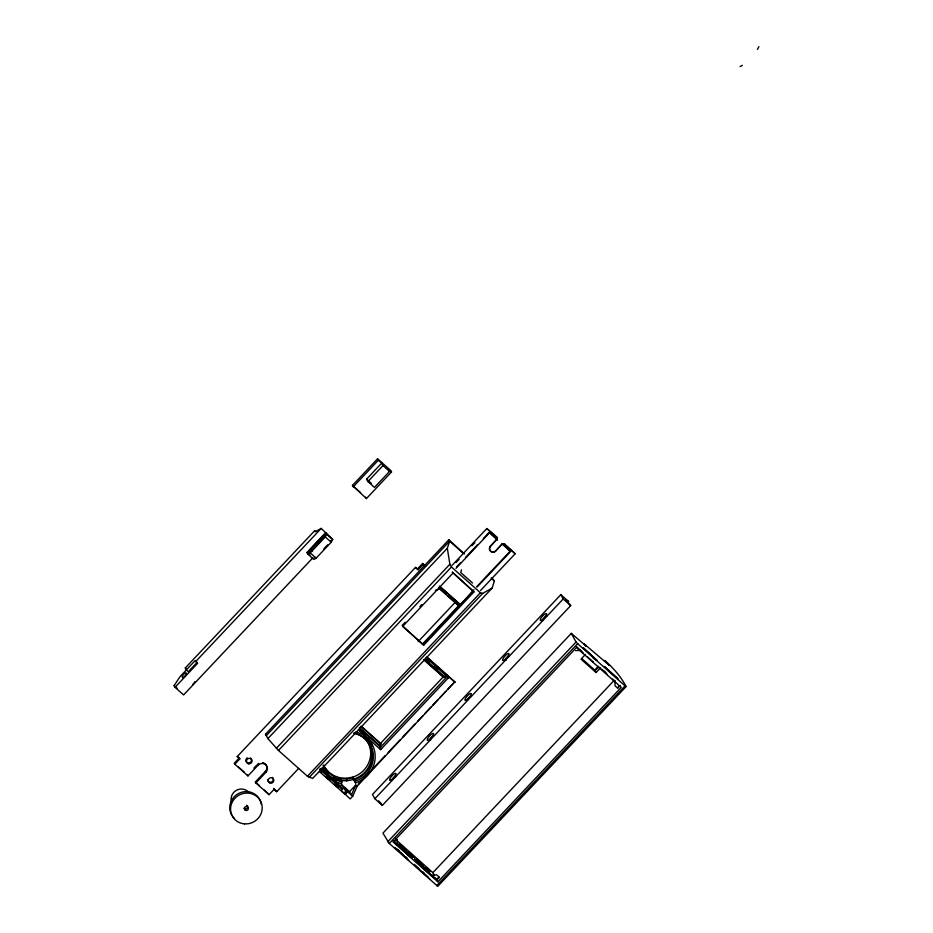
<?xml version="1.0" encoding="UTF-8"?>
<svg xmlns="http://www.w3.org/2000/svg" width="933" height="933" viewBox="0 0 933 933"><rect width="100%" height="100%" fill="white"/><g stroke="black" fill="none" stroke-linecap="round" stroke-linejoin="round"><path stroke-width="1.4" d="M246.977 805.576L247.14 805.762A1.516 1.446 -28.7 0 1 247.56 806.66L247.537 807.418A2.018 1.924 -28.7 0 1 246.639 808.666L246.16 808.888A2.018 1.924 -28.7 0 1 244.633 808.783L244.049 808.305M248.388 808.363L248.341 808.876A2.018 1.924 -28.7 0 1 247.432 810.112L246.953 810.345A2.018 1.924 -28.7 0 1 244.469 809.121L244.446 808.106A2.018 1.924 -28.7 0 1 245.344 806.87L245.822 806.637A2.018 1.924 -28.7 0 1 248.306 807.861L247.595 806.917M323.436 765.631L326.13 771.451L324.567 772.442L322.713 769.037L327.226 774.308L332.941 778.145L334.795 781.539L341.443 783.778L341.875 782.041L340.207 777.865L334.201 775.836L329.011 772.337L324.964 767.614L324.264 768.057M267.899 738.586L447.315 548.289L449.613 541.175L448.831 539.764L265.508 734.224L267.899 738.586L278.466 750.47L307.435 776.244L312.683 778.425L492.099 588.128L494.385 581.014L492.041 577.959M461.543 569.841L460.692 572.489L472.553 583.032M347.344 791.196L344.837 793.855L350.19 798.928L352.697 796.269L357.117 786.204L355.8 785.038L351.379 795.091L349.525 791.697L341.618 784.665L340.37 785.994L342.224 789.388L343.484 788.058L341.618 784.665M307.925 554.19L310.211 552.919L325.267 536.93L326.748 534.201L325.827 532.498L306.992 552.476L307.925 554.19L313.85 559.45L316.124 558.179L331.192 542.201L332.684 539.472L321.209 528.405L315.132 531.787L314.596 530.819L185.27 667.993L186.332 669.941L188.303 671.702L197.096 662.372M757.421 49.379L758.902 46.65M612.41 679.061L615.453 681.766L614.917 680.798L615.045 685.802L617.681 688.146L618.999 685.72M332.941 778.145L334.201 775.836L335.274 777.772L341.268 779.801M335.274 777.772L334.877 778.495L341.081 780.583M334.795 781.539L335.67 779.941L333.816 776.548L328.439 772.944L325.104 769.037M175.019 687.318L174.098 685.615L180.069 676.6L195.114 660.611L197.621 663.34L175.019 687.318L183.591 694.933L312.917 557.747M352.441 485.417L377.55 458.779L390.729 470.489L391.522 471.946L366.412 498.584L352.441 485.417L360.546 492.624M353.234 486.863L378.343 460.226L377.55 458.779M391.522 471.946L388.233 469.019L389.551 471.445L374.483 487.423L367.905 481.568L366.576 479.142L381.644 463.165L378.343 460.226M195.65 661.59L321.209 528.405M367.905 481.568L382.973 465.59L381.644 463.165M310.257 549.397L322.818 536.078A2.764 0.781 -48.3 0 1 325.104 534.807A2.764 0.781 -48.3 0 1 323.611 537.525L311.062 550.843A2.764 0.781 -48.3 0 1 308.776 552.114A2.764 0.781 -48.3 0 1 310.257 549.397L312.24 551.146M323.751 548.954L327.611 544.849M273.556 788.373L274.08 789.341L269.054 794.671L255.887 782.95L265.928 772.302A5.516 5.26 -28.7 0 0 265.742 764.792A5.516 5.26 -28.7 0 0 258.033 765.27L247.98 775.918L234.813 764.209L239.839 758.879L237.215 756.546L415.5 567.404L418.136 569.748L423.162 564.43L422.626 563.45L417.599 568.78M237.215 756.546L239.303 757.911L234.276 763.229L234.813 764.209M266.29 735.636L449.613 541.175L463.468 553.514M253.846 768.174L256.587 765.27M276.32 748.336L449.881 564.243L447.315 548.289M452.178 565.281L486.816 528.533L496.508 536.778L497.382 539.834L489.219 532.323L483.306 538.598M278.466 750.47L451.444 566.984L449.881 564.243M456.062 562.576L459.036 559.427M471.9 545.782L474.874 542.633M456.715 566.798L460.657 562.622M465.579 557.398L477.404 544.86M405.085 622.334L402.135 625.472L423.734 645.181L473.964 591.907L452.353 572.197L473.964 591.907M419.862 606.66L421.821 604.572M456.004 568.325L489.487 532.813M255.887 782.95L255.35 781.982L265.404 771.323A5.516 5.26 -28.7 0 0 265.217 763.812M452.89 573.165L402.659 626.44L423.734 645.181M496.508 536.778L496.986 539.111L490.431 546.073A3.674 3.51 -28.7 0 0 490.548 551.076A3.674 3.51 -28.7 0 0 495.703 550.762L502.257 543.799L504.555 543.939L515.179 553.759L480.53 590.507M496.986 539.111L490.56 546.318A3.674 3.51 -28.7 0 0 490.688 551.321A3.674 3.51 -28.7 0 0 495.831 551.006L502.257 543.799M274.08 789.341L276.716 791.685L298.63 768.442M418.159 641.659L455.012 602.566M422.334 644.19L459.199 605.085M439.256 586.087L460.331 604.829L473.859 589.726M476.81 586.589L510.293 551.076L502.386 544.044L510.561 551.555L477.078 587.079M423.209 644.213L473.428 590.939M423.302 644.691L427.291 640.47M430.276 637.297L442.219 624.62M446.207 620.398L457.158 608.783M307.435 776.244L480.425 592.758L482.664 593.411L492.099 588.128M309.115 777.516L482.664 593.411M327.191 774.273L329.011 772.337M325.862 776.746L327.413 778.285L328.673 776.956L331.145 778.845L324.906 772.687L328.673 776.956M334.247 784.198L335.798 785.749L337.058 784.408L339.519 786.297L333.291 780.14L337.058 784.408M423.699 659.701L443.723 677.51L444.983 676.18L445.916 677.883L380.617 747.135L379.684 745.432L380.944 744.102L380.547 743.379L443.327 676.787L424.363 659.911M359.287 730.609L380.676 749.642L448.481 677.72L447.152 675.294M344.627 789.854L345.886 788.525L344.744 787.51L346.54 790.787L344.032 793.447L319.413 771.556M344.837 793.855L346.575 792.688L345.875 792.129L347.134 790.799M345.163 794.461L347.682 791.802L345.886 788.525M349.525 791.697L355.8 785.038M358.272 784.221L370.214 771.556M373.2 768.384L385.142 755.718M388.128 752.558L400.07 739.892M403.056 736.72L414.987 724.055M417.972 720.894L422.952 715.611M424.935 713.5L430.906 707.167M432.9 705.056L437.88 699.785M439.863 697.674L445.834 691.341M447.828 689.23L454.791 681.836L427.069 657.182M357.117 786.204L454.791 681.836M560.85 594.648L372.5 794.426L374.868 798.753L382.343 805.401L570.681 605.622L565.748 599.709L568.605 601.552L560.85 594.648L563.217 598.974L570.681 605.622M374.868 798.753L563.217 598.974M586.134 646.056L571.299 633.355L382.95 833.134L389.283 843.479L437.764 886.35L626.101 686.571C620.877 676.413 613.203 668.005 604.771 660.424L609.494 665.474L583.766 643.583L586.134 646.056L585.341 644.61M387.708 841.823L576.046 642.044L571.299 633.355M389.283 843.479L577.632 643.7L576.046 642.044M585.492 654.383L581.002 659.141L596.07 672.541L600.56 667.783M596.07 672.541L594.753 670.116L598.333 666.314M595.849 669.882L598.823 666.733M434.265 875.177L432.877 872.658L614.217 680.32M436.866 879.936L439.373 877.265L436.737 874.921L431.594 875.247L432.131 876.215L418.427 863.526L436.866 879.936L437.904 881.825L621.226 687.376L576.442 647.537L393.12 841.986L437.904 881.825M617.681 688.146L620.188 685.475M436.702 885.662L625.052 685.883L626.101 686.571M326.13 771.451L323.949 765.048M740.067 66.628L742.353 65.357M395.464 838.207L397.225 839.77L394.181 841.461L411.045 857.462L393.131 841.03M439.373 877.265L436.329 878.956L431.594 875.247M355.683 731.904A27.582 26.311 -28.7 0 1 375.183 756.686A27.582 26.311 -28.7 0 1 355.578 782.904L353.199 777.819L346.633 779.078L340.02 778.647L340.207 777.865L346.609 778.285L352.966 777.072A24.923 23.768 -28.7 0 0 363.94 737.093M341.011 780.478L346.679 780.851L353.712 779.51L355.578 782.904M575.521 650.651L580.676 650.324L583.23 653.1M502.654 544.522L504.94 544.662L515.179 553.759M335.67 779.941L341.875 782.041M593.271 658.266L596.887 660.354L583.183 647.665L596.887 660.354M448.831 539.764L464.552 554.004M314.596 530.819L315.646 531.507M185.27 667.993L186.32 668.681M265.508 734.224L266.57 734.912M320.287 769.492L322.76 771.381L320.544 768.652M327.413 778.285L328.649 779.23M335.798 785.749L337.035 786.682M345.98 792.234L346.575 792.688M486.816 528.533L496.904 537.501M489.219 532.323L497.382 539.834M382.973 465.59L389.551 471.445M577.632 643.7L625.052 685.883M576.454 646.581L580.676 650.324M603.768 670.874L605.797 672.681M587.277 656.704L593.365 662.115M607.348 674.547L601.75 669.078M581.83 658.628L594.753 670.116M491.19 578.168L494.385 581.014M366.576 479.142L371.276 483.329M451.444 566.984L480.425 592.758M422.626 563.45L425.67 566.156M423.162 564.43L425.18 566.226M440.049 586.542L460.062 604.351M439.571 588.431L445.997 594.158M448.143 596.059L459.934 606.555M415.5 567.404L418.136 569.748M438.568 587.918L459.572 606.602M326.748 534.201L332.684 539.472M325.267 536.93L331.192 542.201M310.211 552.919L316.124 558.179M426.766 657.159L455.059 682.326M425.949 657.672L448.481 677.72M306.992 552.476L309.954 555.112M426.008 659.304L429.18 662.115M434.44 666.803L437.6 669.614M424.83 659.13L445.916 677.883M361.572 726.504L380.547 743.379M360.919 726.294L380.944 744.102M359.427 727.413L379.684 745.432M359.333 728.207L380.617 747.135M359.928 729.933L363.87 733.443M343.484 788.058L346.54 790.787M347.682 791.802L352.697 796.269M320.765 768.559L340.37 785.994M319.529 769.2L342.224 789.388M395.557 839.455L432.877 872.658M396.863 849.24L403.954 855.549M418.952 868.891L415.908 866.186L429.612 878.874M421.996 871.597L428.072 877.008M408.537 860.133L394.834 847.444M174.098 685.615L177.305 688.472M238.335 766.844L244.411 772.244M255.35 781.982L259.409 785.586M264.471 790.099L269.054 794.671M422.637 871.76L424.293 873.393M414.252 864.296L415.908 865.941M405.867 856.844L407.534 858.477M397.458 849.357L399.149 851.036M344.394 792.35L345.548 793.563M378.565 800.829L381.539 803.943M379.976 802.928L382.343 805.401M274.337 789.201L276.716 791.685M341.525 790.473L344.032 793.447M365.608 497.126L366.412 498.584M443.327 676.787L443.723 677.51M379.346 747.216L380.676 749.642M369.491 743.566A25.751 24.561 -28.7 0 1 354.26 779.766L352.966 777.072L353.712 779.51M324.964 767.614L326.025 769.562M329.559 779.58L329.885 780.175M321.174 772.127L321.5 772.722M265.404 771.323L265.928 772.302M258.033 765.27L257.496 764.302A5.516 5.26 -28.7 0 1 258.604 763.381M239.303 757.911L239.839 758.879M247.455 774.95L247.98 775.918M246.557 805.284L247.35 806.742M244.633 808.783L245.437 810.241M366.716 737.711L364.861 734.318A27.582 26.311 -28.7 0 0 359.1 730.446M504.555 543.939L504.94 544.662M337.944 787.044L338.271 787.627M323.18 765.34L325.325 770.005M322.27 767.451L324.567 772.442M397.225 839.77L397.341 844.773M346.609 778.285L346.679 780.851M330.97 540.708A2.764 0.781 -48.3 0 1 330.76 541.175M315.156 557.491A2.764 0.781 -48.3 0 1 314.876 557.514M194.799 681.696A2.764 0.781 -48.3 0 1 194.577 682.163M194.251 682.699A2.764 0.781 -48.3 0 1 192.863 684.286M232.002 815.465A16.001 15.255 -28.7 0 1 240.294 792.712A16.001 15.255 -28.7 0 1 261.263 804.199M234.556 818.521A16.001 15.255 -28.7 0 1 233.168 817.075M231.512 801.797A10.018 9.563 -28.7 0 1 248.749 792.339M367.719 737.315A27.582 26.311 -28.7 0 1 372.209 745.782M354.132 732.941A24.923 23.768 -28.7 0 1 371.742 755.322A24.923 23.768 -28.7 0 1 354.039 779.008M364.663 737.583A25.751 24.561 -28.7 0 1 368.838 742.47M353.887 733.338A25.751 24.561 -28.7 0 1 373.352 756.103A25.751 24.561 -28.7 0 1 355.065 781.224M392.326 780.14A2.764 0.781 -48.3 0 1 394.041 776.979A2.764 0.781 -48.3 0 1 395.942 776.676M430.591 740.079A2.764 0.781 -48.3 0 1 430.498 738.458A2.764 0.781 -48.3 0 1 433.413 735.962M467.666 700.228A2.764 0.781 -48.3 0 1 469.217 697.231A2.764 0.781 -48.3 0 1 471.352 696.508M506.211 660.016A2.764 0.781 -48.3 0 1 505.931 660.167M505.231 660.167A2.764 0.781 -48.3 0 1 506.561 657.625A2.764 0.781 -48.3 0 1 508.905 656.086M542.866 620.06A2.764 0.781 -48.3 0 1 544.557 617.319A2.764 0.781 -48.3 0 1 546.668 616.223M439.21 588.501A5.516 5.26 -28.7 0 1 435.396 590.297M262.733 762.599A5.516 5.26 -28.7 0 1 264.062 763.042M250.627 758.062A2.846 2.717 -28.7 0 1 250.884 761.76A2.846 2.717 -28.7 0 1 247.117 762.471A2.846 2.717 -28.7 0 1 246.207 758.902M246.639 758.307A2.846 2.717 -28.7 0 1 247.21 757.841M272.401 777.434A2.846 2.717 -28.7 0 1 271.596 781.959A2.846 2.717 -28.7 0 1 267.631 779.673M426.428 867.725L430.381 871.527L426.428 867.725M402.543 846.056L400.082 844.167L406.321 850.325L402.543 846.056M410.928 853.52L408.467 851.631L414.707 857.789L410.928 853.52M400.339 845.939L397.82 844.015L404.187 850.301L400.339 845.939M419.314 860.972L416.853 859.083L423.081 865.241L419.314 860.972M408.724 853.415L406.228 851.502L412.538 857.73L408.724 853.415M417.109 860.867L414.614 858.955L420.923 865.183L417.109 860.867M425.495 868.331L422.999 866.419L429.308 872.647L425.495 868.331M617.436 678.128L604.257 666.407L617.961 679.096L617.436 678.128M186.285 673.451L186.017 672.961A2.764 0.781 -48.3 0 0 183.743 674.232A2.764 0.781 -48.3 0 0 182.25 676.961L182.518 677.451A2.764 0.781 -48.3 0 0 184.804 676.18A2.764 0.781 -48.3 0 0 186.285 673.451M244.551 823.874A16.001 15.255 -28.7 0 0 260.925 801.82A16.001 15.255 -28.7 0 0 233.693 799.768A16.001 15.255 -28.7 0 0 244.551 823.874M391.802 779.58A4.595 1.306 -48.3 0 0 395.93 773.539A4.595 1.306 -48.3 0 0 390.647 777.481A4.595 1.306 -48.3 0 0 391.802 779.58M429.472 739.624A4.595 1.306 -48.3 0 0 433.6 733.583A4.595 1.306 -48.3 0 0 428.317 737.525A4.595 1.306 -48.3 0 0 429.472 739.624M467.141 699.668A4.595 1.306 -48.3 0 0 471.27 693.627A4.595 1.306 -48.3 0 0 465.987 697.569A4.595 1.306 -48.3 0 0 467.141 699.668M504.811 659.713A4.595 1.306 -48.3 0 0 508.94 653.671A4.595 1.306 -48.3 0 0 503.657 657.613A4.595 1.306 -48.3 0 0 504.811 659.713M542.481 619.757A4.595 1.306 -48.3 0 0 546.61 613.716A4.595 1.306 -48.3 0 0 541.327 617.658A4.595 1.306 -48.3 0 0 542.481 619.757M248.551 763.789A2.846 2.717 -28.7 0 0 251.922 760.22A2.846 2.717 -28.7 0 0 247.175 759.275A2.846 2.717 -28.7 0 0 248.551 763.789M270.313 783.16A2.846 2.717 -28.7 0 0 273.684 779.58A2.846 2.717 -28.7 0 0 268.937 778.647A2.846 2.717 -28.7 0 0 270.313 783.16"/></g></svg>
